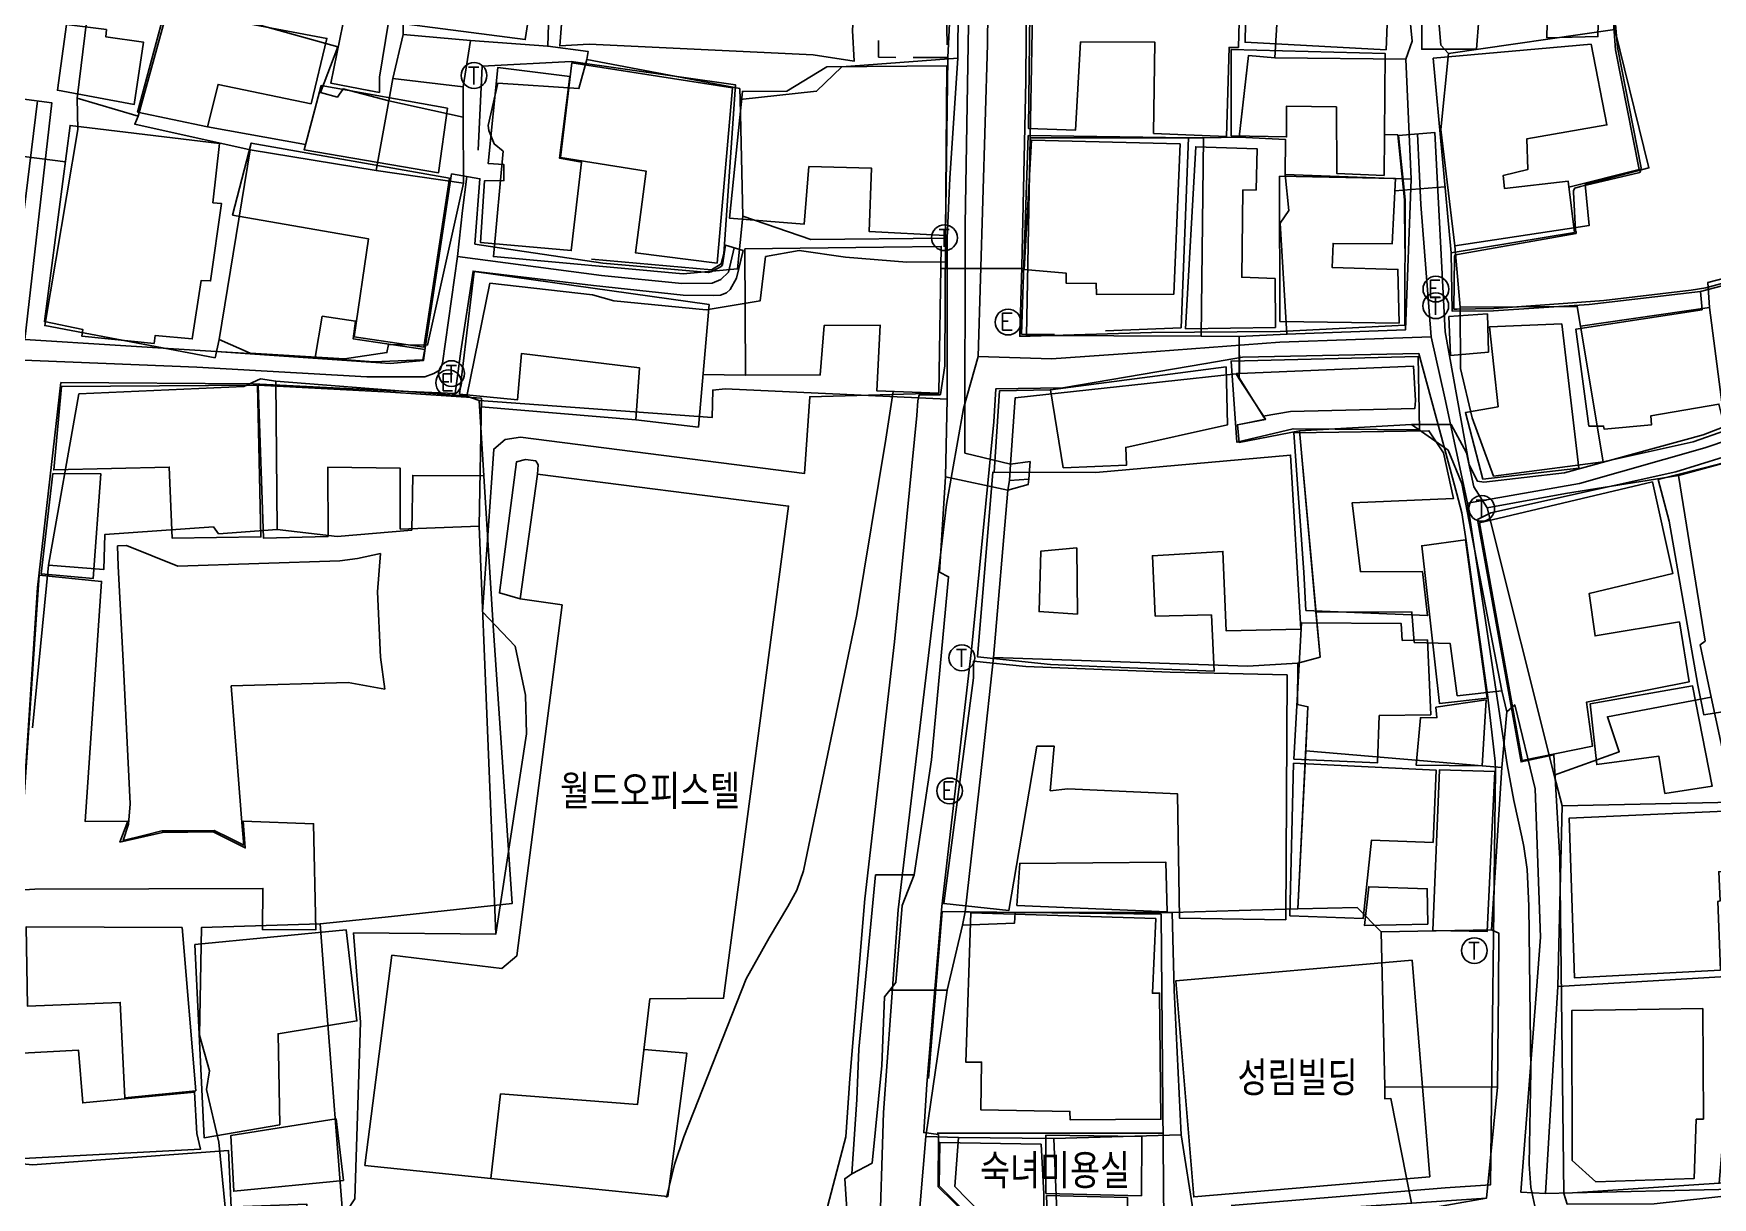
# Model space of a CAD drawing. Header units: feet. Extents: x 197796 to 199821, y 552499 to 555392.
# Drawn here: x 199000.8 to 199098.6, y 552893.7 to 552961.4 of the extents above; entities that cross this region are included whole.
import ezdxf

# ---------------------------------------------------------------- set-up
doc = ezdxf.new("R2010")
doc.units = ezdxf.units.FT
doc.header["$MEASUREMENT"] = 0
doc.linetypes.add('ANYANG3', pattern=[3, 2, -1])
for name, color, linetype in [('AAA001', 7, 'CONTINUOUS'), ('AAA002', 7, 'CONTINUOUS'), ('AAA004', 7, 'ANYANG3'), ('AAA008', 7, 'CONTINUOUS'), ('AAC001', 7, 'CONTINUOUS'), ('AD002', 7, 'CONTINUOUS'), ('AD0022', 1, 'CONTINUOUS'), ('AE230', 7, 'CONTINUOUS'), ('AZ0202', 7, 'CONTINUOUS'), ('AZ0203', 7, 'CONTINUOUS'), ('AZ0801', 7, 'CONTINUOUS'), ('AZ0803', 7, 'CONTINUOUS'), ('CAA001', 7, 'CONTINUOUS'), ('CAA002', 30, 'CONTINUOUS'), ('wipco_지적', 20, 'CONTINUOUS'), ('ZC002', 7, 'CONTINUOUS')]:
    doc.layers.add(name, color=color, linetype=linetype)
doc.styles.add('GHS', font='ROMANS', dxfattribs={"bigfont": 'NGSW.shx'})
doc.styles.add('NGSW', font='ROMANS.shx', dxfattribs={"bigfont": 'NGSW.shx'})

# ---------------------------------------------------------------- blocks, each defined once
blk = doc.blocks.new('AZ0203')
at = {"layer": 'AZ0203'}
blk.add_circle((0, 0), 0.75, dxfattribs=at)
at = {"layer": 'AZ0203', "style": 'GHS'}
blk.add_text('T', height=1, dxfattribs=at).set_placement((-0.362, -0.524))
blk = doc.blocks.new('AZ0202')
at = {"layer": 'AZ0202'}
blk.add_circle((0, 0), 0.75, dxfattribs=at)
at = {"layer": 'AZ0202', "style": 'GHS'}
blk.add_text('E', height=1, dxfattribs=at).set_placement((-0.496, -0.477))

msp = doc.modelspace()

# ---------------------------------------------------------------- linework, layer by layer
at = {"layer": 'AAA001', "color": 255, "flags": 128}
for points in [[(199071.63, 552974.23), (199075.78, 552974.01), (199075.62, 552969.54), (199077.46, 552969.44), (199077.43, 552967.26), (199079.12, 552967.2), (199079.08, 552965.58), (199079.82, 552965.54), (199079.62, 552960.51), (199071.4, 552960.95)], [(199081.49, 552968.82), (199081.12, 552962.37), (199081.7, 552962.34), (199081.69, 552960.54), (199084.89, 552960.55), (199085.15, 552964.06), (199089.03, 552963.87), (199088.99, 552961.21), (199091.96, 552961.28), (199092.13, 552968.04), (199088.89, 552968.41)], [(199030.33, 552966.69), (199025.64, 552967.43), (199025.28, 552965.61), (199021.85, 552966.06), (199021.52, 552962.14), (199029.46, 552961.1)], [(199020.98, 552958.01), (199020.97, 552958.92), (199021.49, 552962.11), (199021.83, 552966.05), (199019.71, 552966.27), (199018.14, 552958.56), (199020.36, 552958.14)], [(199008.5, 552962.93), (199017.91, 552961.17), (199016.99, 552957.36), (199011.57, 552958.49), (199010.96, 552956.02), (199006.88, 552956.87)], [(199005.06, 552961.69), (199005.03, 552961.26), (199007.23, 552960.95), (199006.69, 552957.33), (199002.21, 552958.15), (199002.74, 552961.98)], [(199091.57, 552960.83), (199092.48, 552956.13), (199087.82, 552955.33), (199087.88, 552953.54), (199086.43, 552953.18), (199086.52, 552952.42), (199090.23, 552952.85), (199090.59, 552949.87), (199083.4, 552948.69), (199082.36, 552960.01)], [(199070.59, 552960.52), (199070.59, 552955.5), (199073.82, 552955.43), (199073.82, 552957.23), (199076.72, 552957.18), (199076.74, 552953.31), (199079.5, 552953.19), (199079.57, 552960.29)], [(199032.06, 552958.95), (199031.46, 552954.19), (199032.75, 552953.97), (199032.14, 552948.81), (199026.86, 552949.28), (199027.1, 552952.88), (199028.22, 552952.89), (199028.22, 552953.82), (199027.3, 552953.89), (199027.86, 552959.47)], [(199041.53, 552958.29), (199040.64, 552948.09), (199035.89, 552948.68), (199036.51, 552953.43), (199031.51, 552954.23), (199032.18, 552959.74)], [(199024.93, 552957.11), (199024.42, 552953.35), (199016.58, 552954.69), (199017.58, 552958.42)], [(199011.66, 552955.05), (199011.27, 552951.6), (199011.77, 552951.55), (199011.13, 552947.05), (199010.59, 552947.08), (199010.06, 552943.67), (199007.9, 552943.86), (199007.84, 552943.41), (199003.64, 552943.83), (199003.68, 552944.22), (199001.45, 552944.68), (199002.95, 552956.1)], [(199025.06, 552953.04), (199013.5, 552955.07), (199012.41, 552950.88), (199020.34, 552949.49), (199019.5, 552943.79), (199023.56, 552943.19)], [(199067.61, 552955.03), (199067.26, 552946.28), (199062.74, 552946.26), (199062.73, 552946.9), (199060.98, 552946.91), (199060.97, 552947.5), (199058.54, 552947.71), (199058.95, 552955.25)], [(199080.37, 552944.59), (199080.31, 552947.72), (199076.47, 552947.83), (199076.53, 552949.23), (199079.97, 552949.2), (199080.16, 552953.01), (199073.41, 552953.14), (199073.43, 552944.69)], [(199104.67, 552948.19), (199106, 552941.88), (199099.19, 552939.1), (199099.01, 552939.88), (199095.05, 552939.2), (199095.08, 552938.67), (199092.32, 552938.42), (199092.29, 552938.59), (199091.43, 552938.59), (199090.67, 552944.23), (199098.03, 552945.37), (199097.94, 552946.43)], [(199040.18, 552945.67), (199039.55, 552938.54), (199035.91, 552938.95), (199036.13, 552941.98), (199029.25, 552942.83), (199029.01, 552940.12), (199025.63, 552940.46), (199026.49, 552947.6)], [(199085.58, 552942.9), (199085.52, 552945.13), (199083.28, 552944.97), (199083.36, 552942.71)], [(199023.62, 552943.06), (199023.49, 552942.45), (199020.63, 552942.33), (199017.22, 552942.59), (199017.64, 552944.99), (199019.58, 552944.7), (199019.43, 552943.68)], [(199081.57, 552938.37), (199081.49, 552942.64), (199070.59, 552942.38), (199070.93, 552937.65), (199074.2, 552938.44)], [(199013.86, 552940.97), (199014.06, 552932.14), (199008.9, 552932.06), (199008.72, 552936.21), (199002, 552936.04), (199002.44, 552940.9)], [(199026.91, 552940.22), (199026.78, 552932.76), (199022.18, 552932.6), (199022.18, 552936.14), (199017.97, 552936.21), (199017.98, 552932.17), (199014.21, 552932.07), (199013.91, 552940.97), (199021.62, 552940.57)], [(199095.46, 552935.48), (199096.1, 552933.05), (199097.78, 552923.5), (199098.12, 552921.79), (199103.45, 552922.63), (199103.51, 552923.52), (199106.29, 552923.68), (199106.26, 552928.18), (199102.11, 552927.79), (199101.49, 552931.79), (199105.66, 552932.67), (199103.46, 552937.57), (199099.06, 552936.4)], [(199001.94, 552935.83), (199004.73, 552935.82), (199004.3, 552929.72), (199001.27, 552929.99)], [(199012.33, 552923.46), (199012.97, 552915.28), (199013.06, 552914.2), (199012.21, 552914.61), (199011.34, 552915.05), (199009.8, 552915.03), (199008.29, 552915.02), (199007.23, 552914.76), (199006.03, 552914.47), (199006.35, 552915.42), (199006.45, 552916.59), (199006.05, 552924.54), (199005.75, 552930.44), (199005.71, 552931.62), (199006.23, 552931.65), (199009.23, 552930.44), (199018.67, 552930.75), (199019.69, 552930.88), (199021.03, 552931.17), (199020.85, 552928.94), (199021.03, 552925.13), (199021.28, 552923.28), (199019.14, 552923.67)], [(199001.14, 552929.92), (199004.78, 552929.55), (199003.82, 552915.57), (199006.32, 552915.58), (199005.85, 552914.37), (199008.33, 552914.93), (199011.29, 552914.97), (199013.15, 552914.03), (199013.04, 552915.58), (199017.13, 552915.44), (199017.27, 552909.27), (199014.15, 552909.28), (199014.18, 552911.67), (199000.89, 552911.63), (198999.96, 552911.58), (199000.02, 552912.89), (199000.16, 552915.28)], [(199082.23, 552921.78), (199082.02, 552926.14), (199080.56, 552926.11), (199080.5, 552927.09), (199074.68, 552927.13), (199074.25, 552919.2), (199079.12, 552918.99), (199079.22, 552921.74)], [(199095.86, 552917.2), (199098.61, 552917.62), (199097.47, 552923.46), (199091.5, 552922.42), (199091.89, 552918.88), (199095.5, 552919.38)], [(199074.23, 552918.97), (199074.01, 552910.08), (199078.28, 552909.92), (199078.77, 552914.49), (199082.35, 552914.35), (199082.54, 552918.55)], [(199085.96, 552918.49), (199082.72, 552918.57), (199082.34, 552909.23), (199085.5, 552909.16)], [(199066.86, 552910.3), (199066.79, 552913.2), (199058.27, 552913.13), (199058.11, 552910.68)], [(199082.04, 552909.59), (199082.01, 552911.65), (199078.61, 552911.77), (199078.36, 552909.51)], [(199009.47, 552909.4), (199010.27, 552899.89), (199006.13, 552899.47), (199005.87, 552905.03), (199000.46, 552904.82), (199000.39, 552909.44)], [(199010.22, 552908.4), (199010.75, 552897.15), (199015.16, 552897.91), (199015.06, 552903.21), (199019.66, 552903.96), (199019.03, 552909.27)], [(199000.16, 552902.07), (199003.44, 552902.25), (199003.68, 552899.18), (199010.2, 552899.81), (199010.33, 552897.4), (199010.54, 552896.48), (199000.22, 552895.95)], [(199018.88, 552894.67), (199018.44, 552898.25), (199012.31, 552897.28), (199012.48, 552894.04)], [(198999.95, 552889.15), (198999.79, 552895.68), (199000.76, 552895.58), (199012.18, 552896.41), (199012.69, 552885.61), (199008.25, 552885.42), (199008.06, 552889.48)]]:
    msp.add_lwpolyline(points, close=True, dxfattribs=at)
at = {"layer": 'AAA002', "color": 255, "flags": 128}
msp.add_lwpolyline([(199031.62, 552928.18), (199029.16, 552928.53), (199030.18, 552935.8), (199044.81, 552933.94), (199041.02, 552905.28), (199036.73, 552905.25), (199036.01, 552899.09), (199028.03, 552899.71), (199027.46, 552894.79), (199020.12, 552895.54), (199021.7, 552907.78), (199028.1, 552907), (199028.97, 552907.74)], close=True, dxfattribs=at)
at = {"layer": 'AAA004', "color": 255, "flags": 128}
msp.add_lwpolyline([(199054.063, 552960.05), (199050.04, 552960.07), (199050.06, 552966.56), (199053.95, 552966.38)], close=True, dxfattribs=at)
at = {"layer": 'AAA008', "color": 255, "flags": 128}
for points in [[(199050.5, 552978.81), (199048.66, 552978.93), (199038.29, 552979.65), (199032.25, 552979.85), (199032.19, 552977.29), (199031.63, 552962.76), (199031.47, 552960.73), (199033.19, 552960.84), (199046.23, 552960.21), (199048.63, 552959.85), (199048.53, 552961.62), (199048.92, 552968.57), (199043.21, 552968.6), (199043.2, 552967.96), (199039.31, 552967.99), (199039.58, 552971.9), (199047.14, 552971.75), (199048.6, 552971.64), (199050.35, 552971.02), (199050.32, 552971.88), (199050.43, 552977.33)], [(199071.16, 552965.84), (199071.01, 552960.64), (199070.47, 552960.64), (199070.31, 552955.45), (199066.07, 552955.64), (199066.15, 552960.95), (199061.82, 552960.96), (199061.53, 552955.83), (199058.79, 552955.92), (199058.9, 552966.07)], [(199053.95, 552949.69), (199049.51, 552949.92), (199049.63, 552953.62), (199045.99, 552953.71), (199045.72, 552950.36), (199041.37, 552950.7), (199042.12, 552958.08), (199044.71, 552958.09), (199047.04, 552959.51), (199054.02, 552959.58)], [(199067.93, 552944.25), (199068.53, 552954.86), (199072.1, 552954.74), (199072.05, 552952.35), (199071.27, 552952.34), (199071.21, 552947.26), (199073.15, 552947.18), (199073.17, 552944.34)], [(199042.25, 552948.92), (199042.29, 552941.55), (199046.65, 552941.57), (199046.88, 552944.46), (199050.15, 552944.47), (199049.95, 552940.64), (199053.56, 552940.52), (199053.7, 552949.06), (199050.34, 552949.02)], [(199085.26, 552935.5), (199084.24, 552939.38), (199086.14, 552939.72), (199085.64, 552944.37), (199089.85, 552944.54), (199090.85, 552936.15)], [(199070.3, 552942.04), (199070.37, 552938.66), (199064.45, 552937.35), (199064.5, 552936.32), (199060.81, 552936.17), (199060.06, 552940.71)], [(199074.24, 552938.21), (199074.82, 552930.09), (199074.95, 552927.86), (199082.03, 552927.56), (199081.73, 552930.13), (199078.13, 552930.11), (199077.64, 552934.12), (199083.54, 552934.37), (199082.96, 552937.03), (199082.11, 552938.32)], [(199074.64, 552926.76), (199070.3, 552926.67), (199070.11, 552931.3), (199066, 552931.04), (199066.17, 552927.53), (199069.44, 552927.6), (199069.61, 552924.33), (199063.67, 552924.55), (199060.07, 552924.72), (199055.81, 552925.16), (199056.71, 552935.92), (199062.7, 552935.9), (199074.05, 552936.91)], [(199095.14, 552935.35), (199096.32, 552930.01), (199091.44, 552928.84), (199091.79, 552926.38), (199096.71, 552927.19), (199097.28, 552923.71), (199091.3, 552922.52), (199091.65, 552919.96), (199087.54, 552919.12), (199085.06, 552932.97)], [(199061.63, 552927.64), (199061.59, 552931.5), (199059.51, 552931.32), (199059.4, 552927.79)], [(199084.25, 552931.97), (199081.69, 552931.63), (199082.72, 552922.45), (199085.51, 552922.76)], [(199073.86, 552924.1), (199073.77, 552909.85), (199067.59, 552909.94), (199067.47, 552917.18), (199061.07, 552917.48), (199060.05, 552917.36), (199060.28, 552919.95), (199059.27, 552919.95), (199057.64, 552910.39), (199053.85, 552910.79), (199055.57, 552923.94), (199055.58, 552924.91), (199058.62, 552924.6), (199067.04, 552924.26)], [(199085.44, 552922.65), (199085.21, 552918.81), (199081.37, 552918.84), (199081.62, 552921.61), (199082.58, 552921.62), (199082.52, 552922.22)], [(199099.09, 552906.92), (199098.94, 552910.91), (199099.08, 552910.95), (199099, 552912.64), (199099.5, 552912.69), (199099.33, 552916.18), (199090.28, 552915.76), (199090.59, 552906.47)], [(199066.21, 552909.93), (199066, 552905.57), (199066.42, 552905.58), (199066.5, 552898.23), (199061.21, 552898.2), (199061.2, 552898.69), (199056, 552898.78), (199056.05, 552901.56), (199055.13, 552901.56), (199055.43, 552910.25)], [(199081.13, 552907.5), (199082.16, 552894.88), (199068.41, 552893.71), (199067.37, 552906.3)], [(199098.07, 552904.68), (199098.1, 552898.24), (199097.69, 552898.23), (199097.57, 552894.79), (199091.84, 552894.59), (199090.45, 552895.83), (199090.44, 552904.57)], [(199059.79, 552893.91), (199059.8, 552897.3), (199065.38, 552897.22), (199065.36, 552893.78)], [(199059.52, 552896.78), (199059.68, 552893.88), (199059.69, 552891.18), (199057.12, 552890.83), (199053.57, 552894.35), (199053.61, 552896.88)], [(199059.84, 552893.8), (199064.55, 552893.68), (199064.55, 552891.92), (199059.92, 552891.21)]]:
    msp.add_lwpolyline(points, close=True, dxfattribs=at)
at = {"layer": 'AAC001', "color": 255, "flags": 128}
for points in [[(199092.26, 552969.63), (199092.52, 552966.95), (199092.98, 552960.51), (199094.36, 552953.54), (199090.272, 552952.501)], [(199026.72, 552954.67), (199026.96, 552959.56), (199032.13, 552959.82), (199041.71, 552958.47), (199041.03, 552948.63), (199040.88, 552948.04), (199040.32, 552947.7), (199033.33, 552948.31)], [(199010.96, 552956.02), (199016.66, 552955)], [(199060.3, 552943.92), (199058.38, 552943.95), (199058.77, 552955.51), (199068.1, 552955.38), (199067.67, 552944.32), (199063.27, 552944.14)], [(199079.523, 552955.57), (199080.3, 552955.55), (199080.69, 552951.76), (199080.71, 552948.94)], [(199083.4, 552948.69), (199083.46, 552945.29), (199085.87, 552945.31), (199091.44, 552945.68), (199097.94, 552946.43)], [(199017.22, 552942.59), (199011.45, 552942.94)], [(199042.29, 552941.55), (199039.82, 552941.59)], [(199035.91, 552938.95), (199026.901, 552939.71)], [(199052.96, 552900.6), (199053.76, 552910.33), (199066.52, 552910.17), (199066.67, 552892.24), (199064.55, 552891.92)], [(199053.47, 552897.42), (199066.62, 552897.43)]]:
    msp.add_lwpolyline(points, dxfattribs=at)
at = {"layer": 'AAC001', "color": 255}
for points in [[(199056.79, 552935.92), (199057.1, 552940.65), (199060.06, 552940.71)], [(199018.56, 552892.12), (199019.54, 552893.6), (199019.86, 552903.89), (199019.46, 552909.08), (199027.76, 552909.01), (199026.78, 552932.76)]]:
    msp.add_lwpolyline(points, dxfattribs=at)
at = {"layer": 'AD002', "color": 255}
for points in [[(199050.08, 552890.58), (199050.34, 552898.63), (199051.2, 552910.42), (199054, 552934.02), (199054.99, 552939.62), (199055.86, 552942.64), (199056.39, 552960.82), (199056.54, 552974.34)], [(199081.44, 552955.61), (199081.65, 552951.5), (199082.24, 552943.8), (199083.04, 552940.24), (199084.35, 552934.11), (199085.37, 552927.53), (199086.68, 552918.89), (199087.06, 552916.79), (199087.53, 552914.67), (199087.64, 552914.12), (199087.83, 552912.78), (199087.94, 552910.65), (199088.04, 552901.06), (199087.95, 552895.61), (199088.04, 552894.25), (199088.35, 552892.9)], [(198999.28, 552942.48), (199010.33, 552942.02), (199020.23, 552941.46), (199023.62, 552941.47), (199024.14, 552941.65), (199024.5, 552941.87), (199024.64, 552942.26), (199025.52, 552948.47), (199025.8, 552951.14), (199026.07, 552953.13)], [(199025.52, 552948.47), (199033.91, 552947.37), (199038.59, 552946.9), (199040.36, 552946.92), (199040.85, 552947.13), (199041.31, 552947.56), (199041.63, 552948.97)], [(199084.35, 552934.11), (199090.88, 552935.26), (199098.18, 552937.32), (199106.57, 552940.16), (199112.21, 552942.46), (199115.31, 552943.23), (199116.64, 552943.49)]]:
    msp.add_lwpolyline(points, dxfattribs=at)
at = {"layer": 'AD002', "color": 255, "flags": 128}
for points in [[(198998.97, 552877.33), (198998.43, 552880.29), (198998.31, 552882.75), (198998.14, 552892.51), (198998.32, 552910.65), (198998.84, 552925.62), (199000.08, 552939.28), (198999.64, 552941.19), (198999.28, 552942.48), (199000.02, 552949.13), (199001.05, 552957.53)], [(199055.86, 552942.64), (199060.12, 552942.52), (199066.22, 552942.93), (199073.43, 552943.48), (199082.24, 552943.8)]]:
    msp.add_lwpolyline(points, dxfattribs=at)
at = {"layer": 'AD0022', "color": 255}
for points in [[(198999.88, 552880.92), (199006.41, 552882.18), (199025.08, 552886.09), (199044.82, 552889.64), (199046.77, 552891.94), (199048.15, 552897.21), (199048.37, 552900.61), (199049.25, 552911.06), (199050.98, 552926.04), (199052.27, 552939.21), (199052.34, 552940.06), (199052.39, 552940.34), (199052.42, 552940.39), (199052.46, 552940.41), (199053.54, 552940.41), (199053.63, 552940.42), (199053.65, 552940.44), (199053.91, 552942.1), (199053.95, 552949.69), (199054.09, 552960.05), (199054.39, 552966.46)], [(199058.69, 552966.45), (199058.62, 552958.7), (199058.39, 552947.86), (199058.27, 552943.83), (199058.89, 552943.84), (199065.94, 552944.04), (199073.45, 552944.11), (199080.7, 552944.48), (199080.72, 552951.77), (199080.33, 552955.51), (199082.46, 552955.69), (199083.05, 552944.09), (199084.46, 552936.33), (199084.94, 552935.39), (199085.32, 552935.32), (199090.02, 552935.88), (199098.09, 552938.09), (199112.21, 552943.54), (199116.64, 552944.5)], [(199000.11, 552957.65), (199001.88, 552957.42), (199000.31, 552943.64), (199011.45, 552942.94), (199021.59, 552942.23), (199023.53, 552942.41), (199023.65, 552943.26), (199025.17, 552953.28), (199026.82, 552953), (199026.53, 552949.19), (199033.99, 552948.09), (199040.15, 552947.53), (199040.29, 552947.57), (199040.63, 552947.76), (199040.87, 552947.89), (199040.96, 552947.98), (199041.13, 552949.12), (199042.16, 552948.81), (199041.77, 552947.21), (199041.41, 552946.55), (199041.18, 552946.35), (199040.84, 552946.22), (199040.42, 552946.19), (199038.67, 552946.22), (199033.45, 552946.78), (199026.43, 552947.62), (199025.72, 552942.95), (199025.38, 552940.49), (199021.76, 552940.64), (199013.62, 552941.05), (199002.41, 552941.13), (199001.04, 552929.19), (198999.88, 552911.36)], [(199116.64, 552895.65), (199095.24, 552893.31), (199090.17, 552893.28), (199089.97, 552893.9), (199089.73, 552913.41), (199089.39, 552919.45), (199087.48, 552919.04), (199084.95, 552933.15), (199085.71, 552933.54), (199096.49, 552935.93), (199103.4, 552938.07), (199114.2, 552942.2), (199116.64, 552942.48)]]:
    msp.add_lwpolyline(points, dxfattribs=at)
at = {"layer": 'AD0022', "color": 255, "flags": 128}
msp.add_lwpolyline([(199057.09, 552890.8), (199053.53, 552894.3), (199053.54, 552897.34), (199052.68, 552897.45), (199052.86, 552900.27), (199053.73, 552910.61), (199055.46, 552925.56), (199056.76, 552938.84), (199056.89, 552940.77), (199060.79, 552940.83), (199069.12, 552942.23), (199071.26, 552942.61), (199081.52, 552942.82), (199083.74, 552934.64), (199084.03, 552933.54), (199084.29, 552931.91), (199085.54, 552922.81), (199085.97, 552919.07), (199085.99, 552918.55), (199085.7, 552894.42), (199083.06, 552894.23), (199070.6, 552893.2)], dxfattribs=at)
at = {"layer": 'AE230', "color": 255}
msp.add_lwpolyline([(199092.58, 552966.76), (199093.09, 552960.63), (199094.47, 552953.64), (199094.44, 552953.45), (199094.4, 552953.37), (199090.95, 552952.55), (199090.61, 552952.44), (199090.54, 552952.32), (199090.54, 552952.21), (199090.66, 552949.99), (199090.69, 552949.9), (199090.69, 552949.81), (199083.78, 552948.59), (199083.63, 552948.56), (199083.6, 552948.47), (199083.6, 552948.38), (199083.57, 552945.47), (199083.57, 552945.41), (199083.75, 552945.41), (199085.9, 552945.44), (199090.48, 552945.77), (199092.3, 552945.9), (199097.39, 552946.5), (199098.24, 552946.65), (199103.37, 552948.05)], dxfattribs=at)
at = {"layer": 'AZ0801', "color": 255, "flags": 128}
msp.add_lwpolyline([(199026.98, 552927.77), (199027.63, 552937.26), (199028.3, 552937.81), (199029.19, 552937.94), (199045.73, 552935.83), (199046.04, 552940.3), (199053.56, 552940.52)], dxfattribs=at)
at = {"layer": 'AZ0801', "color": 255}
msp.add_lwpolyline([(199027.46, 552894.79), (199037.77, 552893.73), (199038.88, 552902.07), (199036.385, 552902.3)], dxfattribs=at)
at = {"layer": 'AZ0803', "color": 255, "flags": 128}
for points in [[(199030.18, 552935.8), (199030.21, 552936.33), (199030.08, 552936.57), (199029.48, 552936.64), (199028.95, 552936.51), (199027.96, 552928.88), (199029.16, 552928.53)], [(199027.76, 552909.01), (199029.54, 552920.68), (199029.48, 552922.92), (199028.88, 552925.77), (199026.98, 552927.77)]]:
    msp.add_lwpolyline(points, dxfattribs=at)
at = {"layer": 'CAA001', "color": 255, "elevation": 30, "flags": 128}
for points in [[(199080.124, 552952.29), (199083.048, 552952.521)], [(199053.679, 552947.77), (199058.544, 552947.78)], [(199037.7, 552893.68), (199038.16, 552895.6), (199038.7, 552897.21), (199042.33, 552906.41), (199043.67, 552908.8), (199044.76, 552910.62), (199045.28, 552911.58), (199045.67, 552912.7), (199048.79, 552927.62), (199050.48, 552937.83), (199050.9, 552940.608)]]:
    msp.add_lwpolyline(points, dxfattribs=at)
at = {"layer": 'CAA002', "color": 255, "elevation": 32, "flags": 128}
msp.add_lwpolyline([(198999.342, 552954.4), (199002.673, 552953.99)], dxfattribs=at)
at = {"layer": 'wipco_지적', "color": 20}
for points in [[(199006.807, 552985.301), (199010.077, 552983.842), (199014.979, 552981.711), (199015.579, 552978.925), (199012.588, 552968.716), (199010.37, 552969.178), (199008.768, 552963.425), (199006.919, 552956.646), (199003.362, 552957.69), (199003.926, 552962.299), (199000.499, 552962.707), (199002.669, 552972.631), (199003.686, 552977.638), (199005.327, 552985.844), (199006.807, 552985.301)], [(199052.948, 552980.62), (199052.681, 552978.19), (199054.528, 552977.81), (199054.836, 552977.513), (199055.252, 552968.198), (199055.287, 552961.956), (199055.096, 552950.336), (199055.079, 552937.024), (199057.744, 552936.376), (199057.683, 552935.435), (199057.588, 552934.854), (199053.957, 552935.639), (199054.05, 552940.17), (199054.053, 552948.161), (199054.037, 552949.539), (199054.205, 552953.034), (199054.661, 552960.026), (199054.718, 552968.985), (199054.166, 552977.065), (199051.479, 552977.016), (199051.225, 552978.41), (199051.354, 552980.642), (199052.948, 552980.62)], [(199015.579, 552978.925), (199021.673, 552977.615), (199029.092, 552975.42), (199028.137, 552967.406), (199030.968, 552967.075), (199030.772, 552960.712), (199026.28, 552961.053), (199022.346, 552961.4), (199022.345, 552964.921), (199020.436, 552965.364), (199020.668, 552967.444), (199012.588, 552968.716), (199015.579, 552978.925)], [(199051.225, 552978.41), (199051.479, 552977.016), (199054.166, 552977.065), (199054.718, 552968.985), (199054.661, 552960.026), (199047.901, 552959.512), (199046.434, 552958.088), (199041.976, 552957.609), (199041.96, 552958.244), (199033.052, 552959.946), (199033.124, 552960.408), (199030.772, 552960.712), (199030.968, 552967.075), (199028.137, 552967.406), (199029.092, 552975.42), (199033.233, 552975.707), (199033.537, 552978.7), (199040.422, 552978.023), (199049.27, 552978.347), (199051.225, 552978.41)], [(199072.582, 552974.091), (199083.043, 552974.122), (199082.974, 552973.313), (199082.703, 552968.47), (199081.737, 552962.927), (199080.967, 552962.792), (199081.144, 552961.015), (199080.764, 552959.954), (199073.14, 552960.046), (199073.454, 552965.298), (199073.706, 552972.19), (199072.582, 552974.091)], [(199012.588, 552968.716), (199020.668, 552967.444), (199020.436, 552965.364), (199022.345, 552964.921), (199022.346, 552961.4), (199021.757, 552958.83), (199021.514, 552957.534), (199018.854, 552958.235), (199018.518, 552957.749), (199017.544, 552958.015), (199018.541, 552960.677), (199008.768, 552963.425), (199010.37, 552969.178), (199012.588, 552968.716)], [(199091.573, 552967.616), (199092.941, 552961.684), (199083.26, 552960.298), (199082.814, 552960.766), (199082.617, 552963.083), (199081.737, 552962.927), (199082.703, 552968.47), (199091.573, 552967.616)], [(199059.068, 552965.802), (199071.056, 552965.382), (199073.454, 552965.298), (199073.14, 552960.046), (199071.594, 552960.165), (199071.056, 552955.418), (199068.971, 552955.389), (199058.876, 552955.374), (199059.068, 552965.802)], [(199008.768, 552963.425), (199018.541, 552960.677), (199017.544, 552958.015), (199018.518, 552957.749), (199018.854, 552958.235), (199021.514, 552957.534), (199020.771, 552953.482), (199013.442, 552954.675), (199006.719, 552956.169), (199006.919, 552956.646), (199008.768, 552963.425)], [(199026.28, 552961.053), (199025.844, 552958.341), (199021.757, 552958.83), (199022.346, 552961.4), (199026.28, 552961.053)], [(199092.941, 552961.684), (199094.93, 552953.623), (199091.206, 552952.658), (199091.441, 552950.267), (199083.621, 552949.097), (199082.797, 552955.873), (199083.26, 552960.298), (199092.941, 552961.684)], [(199033.052, 552959.946), (199041.96, 552958.244), (199041.976, 552957.609), (199042.136, 552950.825), (199041.832, 552947.755), (199038.656, 552947.462), (199027.608, 552948.469), (199028.179, 552954.598), (199027.661, 552955.026), (199027.34, 552955.812), (199027.304, 552956.097), (199027.859, 552958.554), (199032.588, 552958.249), (199033.052, 552959.946)], [(199041.976, 552957.609), (199046.434, 552958.088), (199047.901, 552959.512), (199054.661, 552960.026), (199054.205, 552953.034), (199054.037, 552949.539), (199046.103, 552949.469), (199042.136, 552950.825), (199041.976, 552957.609)], [(199071.056, 552955.418), (199071.171, 552956.436), (199071.594, 552960.165), (199073.14, 552960.046), (199080.764, 552959.954), (199081.087, 552952.976), (199073.741, 552953.243), (199073.761, 552955.276), (199071.056, 552955.418)], [(199021.757, 552958.83), (199025.844, 552958.341), (199025.853, 552956.577), (199021.514, 552957.534), (199021.757, 552958.83)], [(199006.919, 552956.646), (199006.719, 552956.169), (199013.442, 552954.675), (199011.635, 552943.627), (199011.397, 552942.573), (199001.473, 552944.45), (199003.389, 552955.87), (199003.362, 552957.69), (199006.919, 552956.646)], [(199025.853, 552956.577), (199025.873, 552952.744), (199020.771, 552953.482), (199021.514, 552957.534), (199025.853, 552956.577)], [(199068.971, 552955.389), (199068.85, 552943.833), (199058.676, 552943.864), (199058.876, 552955.374), (199068.971, 552955.389)], [(199071.056, 552955.418), (199073.761, 552955.276), (199073.741, 552953.243), (199073.958, 552951.156), (199073.455, 552950.419), (199073.837, 552943.938), (199071.056, 552943.818), (199068.85, 552943.833), (199068.971, 552955.389), (199071.056, 552955.418)], [(199020.771, 552953.482), (199025.873, 552952.744), (199023.764, 552943.316), (199021.491, 552943.337), (199021.401, 552942.87), (199018.926, 552942.513), (199013.441, 552942.847), (199011.635, 552943.627), (199013.442, 552954.675), (199020.771, 552953.482)], [(199073.837, 552943.938), (199073.455, 552950.419), (199073.958, 552951.156), (199073.741, 552953.243), (199081.087, 552952.976), (199080.743, 552944.199), (199073.837, 552943.938)], [(199054.053, 552948.161), (199054.05, 552940.17), (199041.114, 552940.759), (199040.391, 552940.687), (199040.355, 552939.099), (199026.785, 552940.082), (199026.066, 552940.331), (199027.408, 552946.912), (199033.384, 552946.232), (199034.635, 552945.893), (199039.995, 552945.358), (199043.158, 552945.893), (199043.463, 552948.469), (199045.423, 552948.821), (199048.121, 552948.428), (199051.694, 552948.143), (199054.053, 552948.161)], [(199103.768, 552948.355), (199105.869, 552940.794), (199100.369, 552938.522), (199099.386, 552938.341), (199098.462, 552945.5), (199098.357, 552946.948), (199103.768, 552948.355)], [(199090.945, 552944.416), (199092.266, 552936.51), (199085.875, 552935.673), (199084.641, 552939.076), (199083.944, 552941.951), (199083.925, 552945.518), (199090.752, 552945.566), (199090.945, 552944.416)], [(199098.462, 552945.5), (199099.386, 552938.341), (199097.497, 552937.687), (199092.266, 552936.51), (199090.945, 552944.416), (199098.462, 552945.5)], [(199014.925, 552941.217), (199015.002, 552932.576), (199011.598, 552932.311), (199011.295, 552932.722), (199004.974, 552932.29), (199004.909, 552930.235), (199001.683, 552930.495), (199003.46, 552940.464), (199013.072, 552940.897), (199014.046, 552941.351), (199014.925, 552941.217)], [(199014.925, 552941.217), (199026.066, 552940.331), (199026.785, 552940.082), (199027.053, 552935.704), (199022.91, 552935.721), (199022.856, 552932.538), (199018.5, 552932.166), (199015.002, 552932.576), (199014.925, 552941.217)], [(199057.744, 552936.376), (199058.01, 552940.246), (199070.879, 552941.629), (199071.056, 552941.355), (199072.582, 552939), (199071.056, 552938.695), (199070.954, 552938.675), (199071.056, 552937.64), (199074.579, 552938.326), (199075.768, 552925.14), (199074.466, 552924.797), (199071.55, 552924.621), (199056.749, 552925.11), (199057.588, 552934.854), (199058.765, 552935.195), (199058.801, 552935.507), (199058.874, 552936.527), (199057.744, 552936.376)], [(199072.453, 552939.178), (199070.905, 552941.647), (199071.072, 552941.654), (199081.216, 552942.078), (199081.326, 552940.082), (199081.284, 552939.609), (199074.049, 552939.45), (199072.453, 552939.178)], [(199075.531, 552927.769), (199074.579, 552938.326), (199081.101, 552938.694), (199083.226, 552937.188), (199084.02, 552935.244), (199086.363, 552923.182), (199083.767, 552922.895), (199083.343, 552925.94), (199081.255, 552925.997), (199081.117, 552927.763), (199075.531, 552927.769)], [(199085.496, 552933.841), (199089.409, 552918.265), (199089.873, 552916.489), (199089.618, 552905.954), (199088.903, 552893.909), (199087.472, 552893.983), (199088.379, 552905.756), (199088.617, 552908.84), (199088.295, 552917.465), (199087.108, 552922.362), (199086.655, 552921.946), (199086.363, 552923.182), (199084.02, 552935.244), (199083.226, 552937.188), (199081.101, 552938.694), (199083.41, 552938.684), (199084.309, 552937.046), (199084.723, 552935.053), (199085.496, 552933.841)], [(199058.801, 552935.507), (199057.683, 552935.435), (199057.744, 552936.376), (199058.874, 552936.527), (199058.801, 552935.507)], [(199107.996, 552928.381), (199108.073, 552923.868), (199107.708, 552923.862), (199104.265, 552923.802), (199104.347, 552921.532), (199102.23, 552921.375), (199102.09, 552919.176), (199099.362, 552919.015), (199098.564, 552922.816), (199097.924, 552925.862), (199098.211, 552926.078), (199096.661, 552935.713), (199101.221, 552936.959), (199102.082, 552931.007), (199104.155, 552927.566), (199105.046, 552928.428), (199107.996, 552928.381)], [(199053.957, 552935.639), (199057.588, 552934.854), (199056.749, 552925.11), (199056.143, 552919.568), (199055.093, 552910.314), (199054.935, 552909.524), (199054.042, 552905.756), (199050.712, 552905.756), (199051.059, 552906.196), (199051.419, 552910.677), (199052.118, 552912.461), (199053.13, 552919.156), (199054.126, 552929.819), (199053.589, 552930.09), (199053.957, 552935.639)], [(199058.801, 552935.507), (199058.765, 552935.195), (199057.588, 552934.854), (199057.683, 552935.435), (199058.801, 552935.507)], [(199096.661, 552935.713), (199098.211, 552926.078), (199097.924, 552925.862), (199098.564, 552922.816), (199092.508, 552921.666), (199093.197, 552919.629), (199089.409, 552918.265), (199085.496, 552933.841), (199090.074, 552934.661), (199096.661, 552935.713)], [(199075.531, 552927.769), (199081.117, 552927.763), (199081.255, 552925.997), (199083.343, 552925.94), (199083.767, 552922.895), (199086.363, 552923.182), (199086.655, 552921.946), (199086.369, 552918.715), (199074.935, 552919.679), (199075.062, 552922.25), (199074.447, 552922.376), (199074.466, 552924.797), (199075.768, 552925.14), (199075.531, 552927.769)], [(199056.749, 552925.11), (199071.55, 552924.621), (199074.466, 552924.797), (199074.447, 552922.376), (199075.062, 552922.25), (199074.483, 552910.484), (199071.056, 552910.382), (199067.15, 552910.266), (199058.009, 552910.264), (199055.093, 552910.314), (199056.143, 552919.568), (199056.749, 552925.11)], [(199098.564, 552922.816), (199099.362, 552919.015), (199099.85, 552916.689), (199089.873, 552916.489), (199089.409, 552918.265), (199093.197, 552919.629), (199092.508, 552921.666), (199098.564, 552922.816)], [(199079.321, 552909.135), (199077.937, 552910.555), (199074.483, 552910.484), (199074.935, 552919.679), (199086.369, 552918.715), (199085.749, 552909.256), (199079.321, 552909.135)], [(199101.506, 552912.39), (199101.066, 552906.64), (199089.618, 552905.954), (199089.873, 552916.489), (199099.85, 552916.689), (199099.362, 552919.015), (199102.09, 552919.176), (199101.506, 552912.39)], [(199050.712, 552905.756), (199050.403, 552905.364), (199050.23, 552901.358), (199049.679, 552895.678), (199048.495, 552895.047), (199048.792, 552899.383), (199048.9, 552902.311), (199049.23, 552905.756), (199049.872, 552912.456), (199052.118, 552912.461), (199051.419, 552910.677), (199051.059, 552906.196), (199050.712, 552905.756)], [(199058.009, 552910.264), (199067.15, 552910.266), (199067.277, 552905.756), (199067.679, 552897.319), (199060.252, 552897.108), (199054.712, 552897.16), (199052.8, 552897.22), (199054.042, 552905.756), (199054.935, 552909.524), (199057.973, 552909.65), (199058.009, 552910.264)], [(199058.009, 552910.264), (199057.973, 552909.65), (199054.935, 552909.524), (199055.093, 552910.314), (199058.009, 552910.264)], [(199074.483, 552910.484), (199077.937, 552910.555), (199079.321, 552909.135), (199079.54, 552900.113), (199079.546, 552899.412), (199079.897, 552899.43), (199081.106, 552893.344), (199068.433, 552892.506), (199067.679, 552897.319), (199067.277, 552905.756), (199067.15, 552910.267), (199071.056, 552910.382), (199074.483, 552910.484)], [(199017.508, 552909.607), (199017.811, 552905.756), (199018.924, 552891.581), (199018.211, 552891.467), (199016.881, 552891.46), (199016.744, 552893.277), (199011.977, 552893.118), (199011.612, 552896.892), (199010.901, 552899.963), (199011.075, 552901.054), (199010.487, 552903.118), (199010.608, 552909.405), (199017.508, 552909.607)], [(199086.161, 552905.756), (199086.106, 552900.098), (199079.54, 552900.113), (199079.321, 552909.135), (199085.749, 552909.256), (199086.193, 552909.062), (199086.161, 552905.756)], [(199099.869, 552904.54), (199099.022, 552894.502), (199090.484, 552893.945), (199088.903, 552893.909), (199089.618, 552905.954), (199101.066, 552906.64), (199100.919, 552904.718), (199099.869, 552904.54)], [(199086.106, 552900.098), (199085.464, 552893.629), (199081.106, 552893.344), (199079.897, 552899.43), (199079.546, 552899.412), (199079.54, 552900.113), (199086.106, 552900.098)], [(199068.433, 552892.506), (199081.106, 552893.344), (199085.464, 552893.629), (199071.031, 552891.095), (199068.707, 552890.731), (199062.938, 552890.427), (199052.179, 552889.86), (199052.8, 552897.22), (199054.712, 552897.16), (199054.501, 552894.323), (199058.247, 552890.48), (199068.433, 552892.506)], [(199067.679, 552897.319), (199068.433, 552892.506), (199060.516, 552890.937), (199060.252, 552897.108), (199067.679, 552897.319)], [(199060.252, 552897.108), (199060.516, 552890.937), (199058.247, 552890.48), (199054.501, 552894.323), (199054.712, 552897.16), (199060.252, 552897.108)], [(199118.178, 552894.773), (199108.726, 552894.338), (199099.004, 552894.137), (199090.484, 552893.945), (199099.022, 552894.502), (199108.789, 552895.139), (199118.179, 552895.751), (199118.178, 552894.773)]]:
    msp.add_lwpolyline(points, close=True, dxfattribs=at)
for points in [[(199082.617, 552963.083), (199082.814, 552960.766), (199083.26, 552960.298), (199082.797, 552955.873), (199083.621, 552949.097), (199083.925, 552945.518), (199083.944, 552941.951), (199084.641, 552939.076), (199085.875, 552935.673), (199092.266, 552936.51), (199097.497, 552937.687), (199099.386, 552938.341), (199100.369, 552938.522), (199105.869, 552940.794), (199106.734, 552941.151), (199109.446, 552942.188), (199114.474, 552943.775), (199119.11, 552944.976), (199121.03, 552944.979), (199131.268, 552946.644), (199129.572, 552955.546), (199129.624, 552956.522), (199126.754, 552967.254)], [(199126.754, 552967.254), (199129.624, 552956.522), (199129.572, 552955.546), (199131.268, 552946.644), (199121.03, 552944.979), (199119.253, 552951.871), (199117.892, 552951.596), (199116.97, 552955.901), (199103.699, 552952.622), (199106.734, 552941.151), (199105.869, 552940.794), (199103.768, 552948.355), (199098.357, 552946.948), (199098.462, 552945.5), (199090.945, 552944.416), (199090.752, 552945.566), (199083.925, 552945.518), (199083.621, 552949.097), (199091.441, 552950.267), (199091.206, 552952.658), (199094.93, 552953.623), (199092.941, 552961.684)], [(199059.068, 552965.802), (199058.876, 552955.374), (199058.676, 552943.864), (199068.85, 552943.833), (199071.056, 552943.818), (199071.056, 552941.355), (199070.879, 552941.629), (199058.01, 552940.246), (199057.744, 552936.376), (199055.079, 552937.024), (199055.096, 552950.336), (199055.287, 552961.956)], [(199101.221, 552936.959), (199096.661, 552935.713), (199090.074, 552934.661), (199085.496, 552933.841), (199084.723, 552935.053), (199084.309, 552937.046), (199083.41, 552938.684), (199081.101, 552938.694), (199074.579, 552938.326), (199071.056, 552937.643), (199070.966, 552938.663), (199071.056, 552938.68), (199072.583, 552938.97), (199072.453, 552939.178), (199074.049, 552939.45), (199081.284, 552939.609), (199081.326, 552940.082), (199081.216, 552942.078), (199071.072, 552941.654), (199071.056, 552943.818), (199073.837, 552943.938), (199080.743, 552944.199), (199081.087, 552952.976), (199080.764, 552959.954), (199081.144, 552961.015), (199080.967, 552962.792)], [(199003.926, 552962.299), (199003.362, 552957.69), (199003.389, 552955.87), (199001.473, 552944.45), (199011.397, 552942.573), (199011.635, 552943.627), (199013.441, 552942.847), (199018.926, 552942.513), (199021.401, 552942.87), (199021.491, 552943.337), (199023.764, 552943.316), (199025.873, 552952.744), (199025.853, 552956.577), (199025.844, 552958.341), (199026.28, 552961.053), (199030.772, 552960.712), (199033.124, 552960.408), (199033.052, 552959.946), (199032.588, 552958.249), (199027.859, 552958.554), (199027.304, 552956.097), (199027.34, 552955.812), (199027.661, 552955.026), (199028.179, 552954.598), (199027.608, 552948.469), (199038.656, 552947.462), (199041.832, 552947.755), (199042.136, 552950.825), (199046.103, 552949.469), (199054.037, 552949.539), (199054.053, 552948.161), (199051.694, 552948.143), (199048.121, 552948.428), (199045.423, 552948.821), (199043.463, 552948.469), (199043.158, 552945.893), (199039.995, 552945.358), (199034.635, 552945.893), (199033.384, 552946.232), (199027.408, 552946.912), (199026.066, 552940.331), (199014.925, 552941.217), (199014.046, 552941.351), (199013.072, 552940.897), (199003.46, 552940.464), (199001.683, 552930.495), (199000.759, 552921.017)], [(199018.924, 552891.581), (199017.811, 552905.756), (199017.508, 552909.607), (199021.669, 552910.033), (199028.696, 552910.789), (199027.593, 552926.972), (199027.053, 552935.704), (199026.785, 552940.082), (199026.785, 552940.082), (199040.355, 552939.099), (199040.391, 552940.687), (199041.114, 552940.759), (199054.05, 552940.17), (199053.957, 552935.639), (199053.589, 552930.09), (199054.126, 552929.819), (199053.13, 552919.156), (199052.118, 552912.461), (199049.872, 552912.456), (199049.23, 552905.756), (199048.9, 552902.311), (199048.792, 552899.383), (199048.495, 552895.047), (199048.074, 552894.771), (199048.232, 552892.397)], [(199000.759, 552921.017), (199001.683, 552930.495), (199004.909, 552930.235), (199004.974, 552932.29), (199011.295, 552932.722), (199011.598, 552932.311), (199015.002, 552932.576), (199018.5, 552932.166), (199022.856, 552932.538), (199022.91, 552935.721), (199022.91, 552935.721), (199027.053, 552935.704), (199027.593, 552926.972), (199028.696, 552910.789), (199021.669, 552910.033), (199017.508, 552909.607), (199010.608, 552909.405), (199010.487, 552903.118), (199011.075, 552901.054), (199010.901, 552899.963), (199011.612, 552896.892), (199011.977, 552893.118)], [(199100.768, 552891.781), (199089.006, 552891.775), (199087.214, 552891.7), (199085.945, 552891.641), (199083.864, 552891.249), (199071.056, 552889.05), (199071.031, 552891.095), (199085.464, 552893.629), (199086.106, 552900.098), (199086.161, 552905.756), (199086.193, 552909.062), (199085.749, 552909.256), (199086.369, 552918.715), (199086.655, 552921.946), (199087.108, 552922.362), (199088.295, 552917.465), (199088.617, 552908.84), (199088.379, 552905.756), (199087.472, 552893.983), (199088.903, 552893.909), (199090.484, 552893.945), (199099.004, 552894.137)], [(199048.232, 552892.397), (199048.074, 552894.771), (199048.495, 552895.047), (199049.679, 552895.678), (199050.23, 552901.358), (199050.403, 552905.364), (199050.712, 552905.756), (199054.042, 552905.756), (199052.8, 552897.22), (199052.179, 552889.86)]]:
    msp.add_lwpolyline(points, dxfattribs=at)

# ---------------------------------------------------------------- block references
at = {"layer": 'AZ0202', "color": 255}
for p in [(199082.52, 552946.57), (199057.59, 552944.65), (199025, 552941.12), (199054.19, 552917.35)]:
    msp.add_blockref('AZ0202', p, dxfattribs=at)
at = {"layer": 'AZ0203', "color": 255}
for p in [(199026.48, 552959.01), (199053.89, 552949.56), (199082.51, 552945.6), (199025.17, 552941.65), (199085.19, 552933.8), (199054.9, 552925.1), (199084.76, 552908.05)]:
    msp.add_blockref('AZ0203', p, dxfattribs=at)

# ---------------------------------------------------------------- texts
at = {"layer": 'ZC002', "style": 'NGSW'}
for s, p in [('월드오피스텔', (199031.49, 552916.3)), ('성림빌딩', (199070.96, 552899.61)), ('숙녀미용실', (199055.96, 552894.2))]:
    msp.add_text(s, height=2, dxfattribs=at).set_placement(p)

doc.saveas('drawing.dxf')
